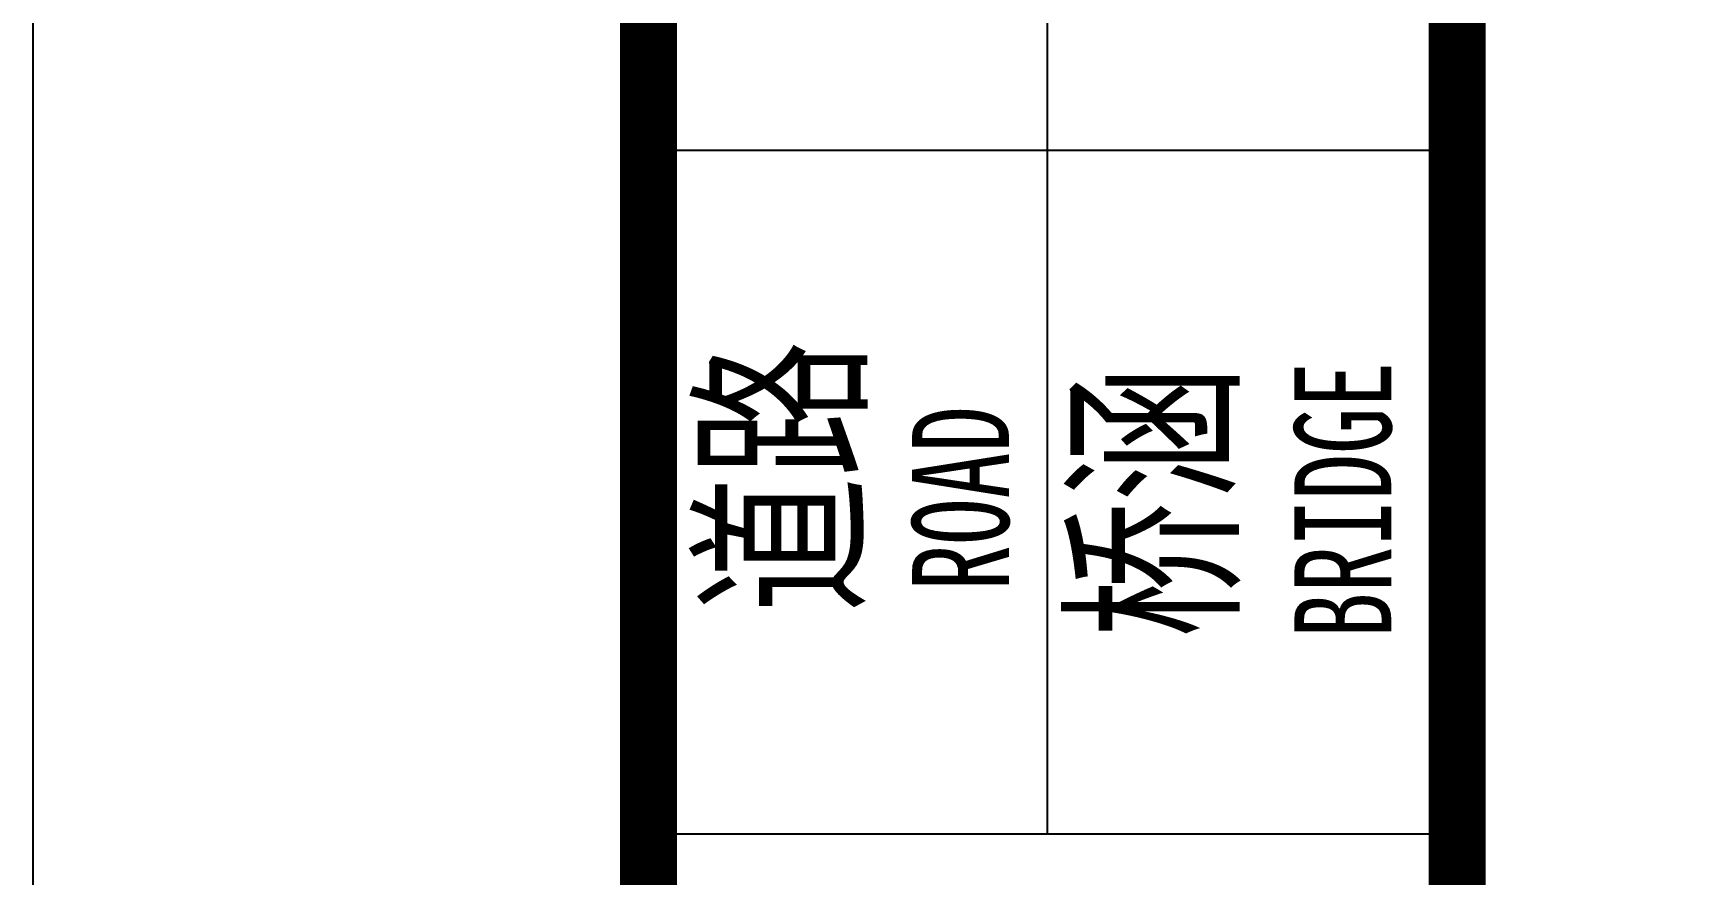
# Model space of a CAD drawing. Header units: millimetres. Extents: x 0 to 420, y 0 to 297.
# Drawn here: x 0 to 29.21, y 34.29 to 49.06 of the extents above; entities that cross this region are included whole.
import ezdxf

# ---------------------------------------------------------------- set-up
doc = ezdxf.new("R2010")
doc.units = ezdxf.units.MM
doc.styles.get("Standard").update_dxf_attribs({"font": 'simfang.ttf', "width": 0.7})

msp = doc.modelspace()

# ---------------------------------------------------------------- linework, layer by layer
for p, q in [((17.8, 287), (17.8, 35)), ((25, 47), (10.8, 47)), ((25, 35), (10.8, 35))]:
    msp.add_line(p, q)
at = {"flags": 128}
msp.add_lwpolyline([(420, 0), (0, 0), (0, 297), (420, 297)], close=True, dxfattribs=at)
at = {"const_width": 1}
msp.add_lwpolyline([(25, 10), (10.8, 10), (10.8, 287), (25, 287)], dxfattribs=at)
at = {"const_width": 1, "flags": 128}
msp.add_lwpolyline([(410, 287), (25, 287), (25, 10), (410, 10)], close=True, dxfattribs=at)

# ---------------------------------------------------------------- texts
at = {"attachment_point": 1, "rotation": 90}
for s, insert, char_height, width in [('道路', (11.887, 38.884), 2.5, 5.22511), ('桥涵', (18.412, 38.451), 2.5, 5.22511), ('BRIDGE', (22.143, 38.436), 1.7, 4.69942), ('ROAD', (15.431, 39.273), 1.7, 3.27698)]:
    msp.add_mtext(s, dxfattribs=dict(at, insert=insert, char_height=char_height, width=width))

doc.saveas('drawing.dxf')
